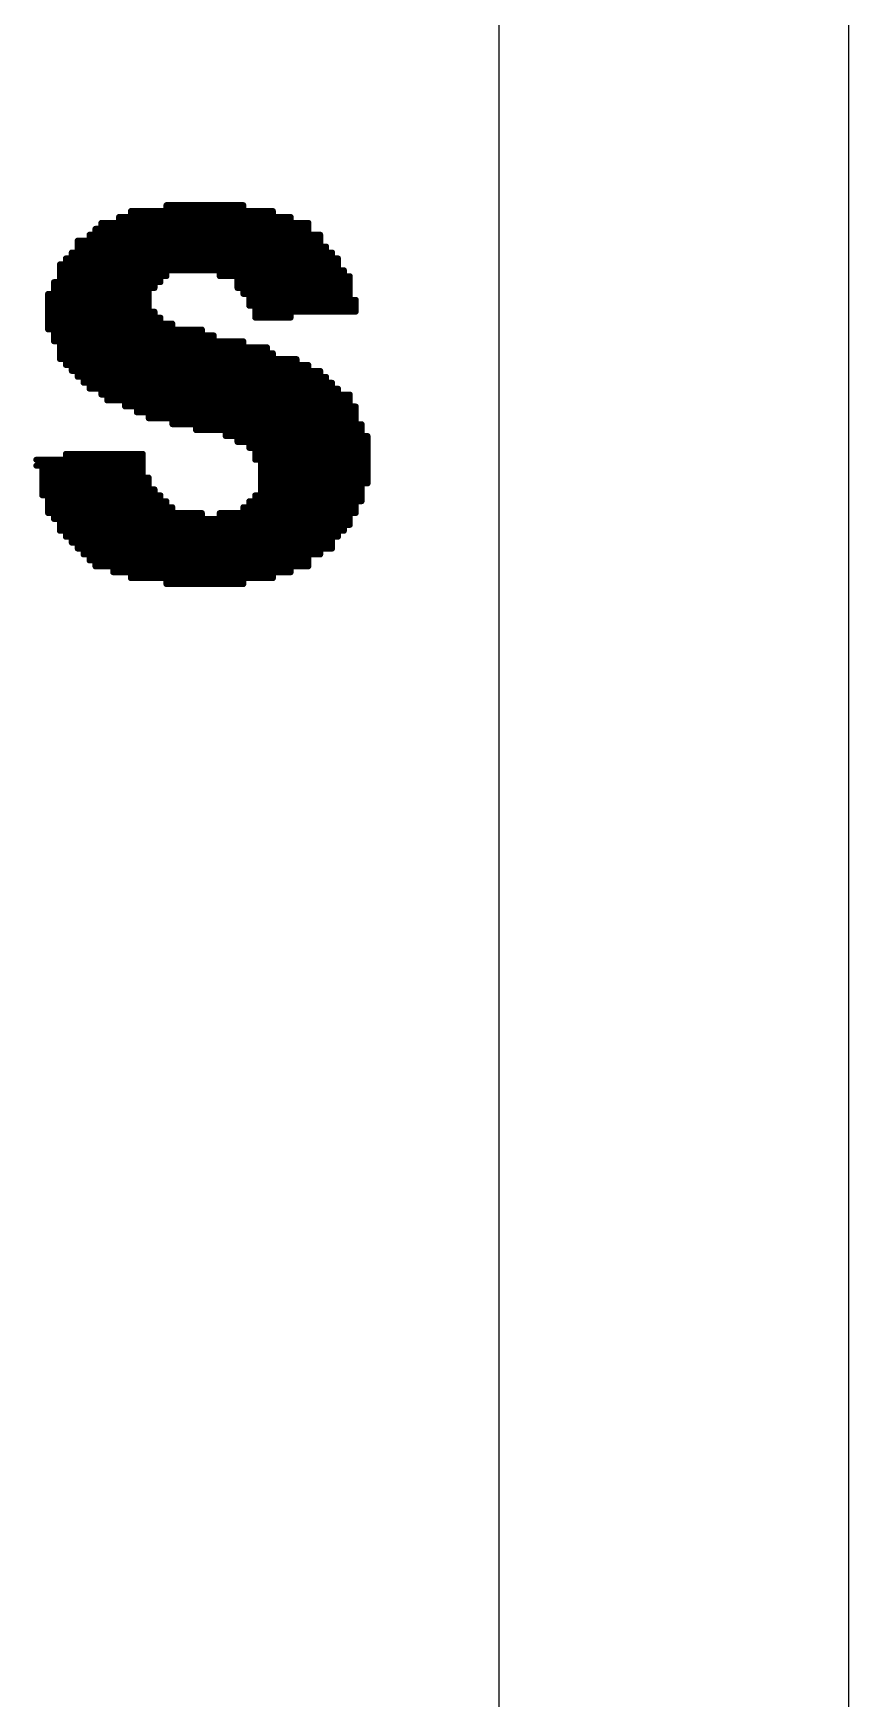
# Model space of a CAD drawing. Header units: millimetres. Extents: x 815.6 to 893.6, y 388.2 to 436.2.
# Drawn here: x 890.14 to 893.64, y 419.69 to 426.83 of the extents above; entities that cross this region are included whole.
import ezdxf

# ---------------------------------------------------------------- set-up
doc = ezdxf.new("R2010")
doc.units = ezdxf.units.MM
doc.layers.add('TOPOVERLAY', color=7, linetype='Continuous')

# ---------------------------------------------------------------- blocks, each defined once
blk = doc.blocks.new('ROSH_8')
at = {"layer": 'TOPOVERLAY', "const_width": 0.0254}
for points in [[(5.4991, 1.6383), (5.8293, 1.6383)], [(5.4991, 1.3335), (5.4991, 1.6383)], [(5.5245, 1.3589), (5.5245, 1.6383)], [(5.5499, 1.3589), (5.5499, 1.6383)], [(5.5753, 1.3589), (5.5753, 1.6383)], [(5.6007, 1.3589), (5.6007, 1.6383)], [(5.6261, 1.3589), (5.6261, 1.6383)], [(5.6515, 1.3589), (5.6515, 1.6383)], [(5.6769, 1.3589), (5.6769, 1.6383)], [(5.7023, 1.3589), (5.7023, 1.6383)], [(5.7277, 1.3335), (5.7277, 1.6383)], [(5.7531, 1.3335), (5.7531, 1.6383)], [(5.7785, 1.3335), (5.7785, 1.6383)], [(5.8039, 1.2827), (5.8039, 1.6383)], [(5.8293, 1.2573), (5.8293, 1.6383)], [(5.2197, 1.5621), (6.1087, 1.5621)], [(5.2197, 0.8255), (5.2197, 1.5621)], [(5.2451, 0.8001), (5.2451, 1.5621)], [(5.2705, 0.8001), (5.2705, 1.5621)], [(5.2959, 1.5875), (6.0325, 1.5875)], [(5.2959, 0.8001), (5.2959, 1.5875)], [(5.3213, 0.7747), (5.3213, 1.5875)], [(5.3467, 1.6129), (5.9563, 1.6129)], [(5.3467, 0.7747), (5.3467, 1.6129)], [(5.3721, 0.7493), (5.3721, 1.6129)], [(5.3975, 0.7493), (5.3975, 1.6129)], [(5.4229, 0.7239), (5.4229, 1.6129)], [(5.4483, 1.2827), (5.4483, 1.6129)], [(5.4737, 1.3081), (5.4737, 1.6129)], [(5.8547, 1.2065), (5.8547, 1.6129)], [(5.8801, 1.1557), (5.8801, 1.6129)], [(5.9055, 1.1557), (5.9055, 1.6129)], [(5.9309, 1.1557), (5.9309, 1.6129)], [(5.9563, 1.1557), (5.9563, 1.6129)], [(5.9817, 1.1557), (5.9817, 1.5875)], [(6.0071, 1.1557), (6.0071, 1.5875)], [(6.0325, 1.1557), (6.0325, 1.5875)], [(6.0579, 1.1811), (6.0579, 1.5621)], [(6.0833, 1.1811), (6.0833, 1.5621)], [(6.1087, 1.1811), (6.1087, 1.5621)], [(5.1689, 1.5113), (6.1595, 1.5113)], [(5.1689, 0.8509), (5.1689, 1.5113)], [(5.1943, 1.5367), (6.1087, 1.5367)], [(5.1943, 0.8509), (5.1943, 1.5367)], [(6.1341, 1.1811), (6.1341, 1.5113)], [(6.1595, 1.1811), (6.1595, 1.5113)], [(5.0927, 1.4351), (6.2103, 1.4351)], [(5.0927, 0.9271), (5.0927, 1.4351)], [(5.1181, 1.4859), (6.1595, 1.4859)], [(5.1181, 0.9017), (5.1181, 1.4859)], [(5.1181, 1.4605), (6.1849, 1.4605)], [(5.1435, 0.8763), (5.1435, 1.4859)], [(6.1849, 1.1811), (6.1849, 1.4605)], [(6.2103, 1.1811), (6.2103, 1.4351)], [(5.0419, 1.3843), (6.2357, 1.3843)], [(5.0419, 0.9779), (5.0419, 1.3843)], [(5.0419, 1.3589), (6.2611, 1.3589)], [(5.0673, 1.4097), (6.2357, 1.4097)], [(5.0673, 0.9525), (5.0673, 1.4097)], [(6.2357, 1.1811), (6.2357, 1.4097)], [(6.2611, 1.1811), (6.2611, 1.3589)], [(5.0165, 1.3081), (5.4737, 1.3081)], [(5.0165, 1.0541), (5.0165, 1.3081)], [(5.0165, 1.2827), (5.4483, 1.2827)], [(5.0419, 1.3335), (5.4991, 1.3335)], [(5.7277, 1.3335), (6.2865, 1.3335)], [(5.8039, 1.3081), (6.2865, 1.3081)], [(5.8039, 1.2827), (6.2865, 1.2827)], [(6.2865, 1.1811), (6.2865, 1.3335)], [(4.9911, 1.2573), (5.4229, 1.2573)], [(4.9911, 1.1049), (4.9911, 1.2573)], [(4.9911, 1.2319), (5.4229, 1.2319)], [(4.9911, 1.2065), (5.4229, 1.2065)], [(5.8293, 1.2573), (6.2865, 1.2573)], [(5.8547, 1.2319), (6.3119, 1.2319)], [(5.8547, 1.2065), (6.3119, 1.2065)], [(6.3119, 1.1811), (6.3119, 1.2319)], [(4.9911, 1.1811), (5.4483, 1.1811)], [(4.9911, 1.1557), (5.4737, 1.1557)], [(4.9911, 1.1303), (5.5245, 1.1303)], [(5.4483, 0.7239), (5.4483, 1.1811)], [(5.4737, 0.7239), (5.4737, 1.1557)], [(5.4991, 0.7239), (5.4991, 1.1303)], [(5.5245, 0.6985), (5.5245, 1.1303)], [(5.8801, 1.1811), (6.3119, 1.1811)], [(5.8801, 1.1557), (6.0325, 1.1557)], [(4.9911, 1.1049), (5.6515, 1.1049)], [(5.0165, 1.0795), (5.7023, 1.0795)], [(5.5499, 0.6985), (5.5499, 1.1049)], [(5.5753, 0.6985), (5.5753, 1.1049)], [(5.6007, 0.6985), (5.6007, 1.1049)], [(5.6261, 0.6731), (5.6261, 1.1049)], [(5.6515, 0.6731), (5.6515, 1.1049)], [(5.6769, 0.6731), (5.6769, 1.0795)], [(5.7023, 0.6731), (5.7023, 1.0795)], [(5.0165, 1.0541), (5.8293, 1.0541)], [(5.0419, 1.0287), (5.9309, 1.0287)], [(5.0419, 1.0033), (5.9563, 1.0033)], [(5.7277, 0.6731), (5.7277, 1.0541)], [(5.7531, 0.6477), (5.7531, 1.0541)], [(5.7785, 0.6477), (5.7785, 1.0541)], [(5.8039, 0.6223), (5.8039, 1.0541)], [(5.8293, 0.6223), (5.8293, 1.0541)], [(5.8547, 0.5969), (5.8547, 1.0287)], [(5.8801, 0.5461), (5.8801, 1.0287)], [(5.9055, 0.0381), (5.9055, 1.0287)], [(5.9309, 0.0381), (5.9309, 1.0287)], [(5.9563, 0.0381), (5.9563, 1.0033)], [(5.0419, 0.9779), (6.0579, 0.9779)], [(5.0673, 0.9525), (6.1087, 0.9525)], [(5.0927, 0.9271), (6.1595, 0.9271)], [(5.9817, 0.0635), (5.9817, 0.9779)], [(6.0071, 0.0635), (6.0071, 0.9779)], [(6.0325, 0.0635), (6.0325, 0.9779)], [(6.0579, 0.0889), (6.0579, 0.9779)], [(6.0833, 0.0889), (6.0833, 0.9525)], [(6.1087, 0.0889), (6.1087, 0.9525)], [(6.1341, 0.1397), (6.1341, 0.9271)], [(6.1595, 0.1397), (6.1595, 0.9271)], [(5.1181, 0.9017), (6.1849, 0.9017)], [(5.1435, 0.8763), (6.2103, 0.8763)], [(5.1689, 0.8509), (6.2357, 0.8509)], [(6.1849, 0.1651), (6.1849, 0.9017)], [(6.2103, 0.1651), (6.2103, 0.8763)], [(6.2357, 0.2159), (6.2357, 0.8509)], [(5.2197, 0.8255), (6.2865, 0.8255)], [(5.2451, 0.8001), (6.2865, 0.8001)], [(5.3213, 0.7747), (6.3119, 0.7747)], [(6.2611, 0.2413), (6.2611, 0.8255)], [(6.2865, 0.2667), (6.2865, 0.8255)], [(6.3119, 0.3175), (6.3119, 0.7747)], [(5.3721, 0.7493), (6.3119, 0.7493)], [(5.4229, 0.7239), (6.3119, 0.7239)], [(5.5245, 0.6985), (6.3373, 0.6985)], [(5.6261, 0.6731), (6.3373, 0.6731)], [(5.7531, 0.6477), (6.3627, 0.6477)], [(6.3373, 0.3683), (6.3373, 0.6985)], [(6.3627, 0.4445), (6.3627, 0.6477)], [(5.0673, 0.5715), (5.3975, 0.5715)], [(5.0673, 0.2159), (5.0673, 0.5715)], [(5.0927, 0.1905), (5.0927, 0.5715)], [(5.1181, 0.1651), (5.1181, 0.5715)], [(5.1435, 0.1397), (5.1435, 0.5715)], [(5.1689, 0.1143), (5.1689, 0.5715)], [(5.1943, 0.0889), (5.1943, 0.5715)], [(5.2197, 0.0889), (5.2197, 0.5715)], [(5.2451, 0.0889), (5.2451, 0.5715)], [(5.2705, 0.0635), (5.2705, 0.5715)], [(5.2959, 0.0635), (5.2959, 0.5715)], [(5.3213, 0.0635), (5.3213, 0.5715)], [(5.3467, 0.0381), (5.3467, 0.5715)], [(5.3721, 0.0381), (5.3721, 0.5715)], [(5.3975, 0.0381), (5.3975, 0.5715)], [(5.8039, 0.6223), (6.3627, 0.6223)], [(5.8547, 0.5969), (6.3627, 0.5969)], [(5.8801, 0.5715), (6.3627, 0.5715)], [(4.9403, 0.5461), (5.3975, 0.5461)], [(4.9403, 0.5207), (5.3975, 0.5207)], [(4.9657, 0.3937), (4.9657, 0.5461)], [(4.9657, 0.4953), (5.3975, 0.4953)], [(4.9911, 0.3175), (4.9911, 0.5461)], [(5.0165, 0.2921), (5.0165, 0.5461)], [(5.0419, 0.2413), (5.0419, 0.5461)], [(5.8801, 0.5461), (6.3627, 0.5461)], [(5.9055, 0.5207), (6.3627, 0.5207)], [(5.9055, 0.4953), (6.3627, 0.4953)], [(4.9657, 0.4699), (5.4229, 0.4699)], [(4.9657, 0.4445), (5.4229, 0.4445)], [(4.9657, 0.4191), (5.4483, 0.4191)], [(5.4229, 0.0381), (5.4229, 0.4699)], [(5.4483, 0.0381), (5.4483, 0.4191)], [(5.9055, 0.4699), (6.3627, 0.4699)], [(5.9055, 0.4445), (6.3627, 0.4445)], [(5.9055, 0.4191), (6.3373, 0.4191)], [(4.9657, 0.3937), (5.4737, 0.3937)], [(4.9911, 0.3683), (5.4991, 0.3683)], [(5.4737, 0.0381), (5.4737, 0.3937)], [(5.4991, 0.0127), (5.4991, 0.3683)], [(5.8547, 0.3683), (6.3373, 0.3683)], [(5.8547, 0.0381), (5.8547, 0.3683)], [(5.8801, 0.3937), (6.3373, 0.3937)], [(5.8801, 0.0381), (5.8801, 0.3937)], [(4.9911, 0.3429), (5.5245, 0.3429)], [(4.9911, 0.3175), (5.6515, 0.3175)], [(5.0165, 0.2921), (6.2865, 0.2921)], [(5.5245, 0.0127), (5.5245, 0.3429)], [(5.5499, 0.0127), (5.5499, 0.3175)], [(5.5753, 0.0127), (5.5753, 0.3175)], [(5.6007, 0.0127), (5.6007, 0.3175)], [(5.6261, 0.0127), (5.6261, 0.3175)], [(5.6515, 0.0127), (5.6515, 0.3175)], [(5.6769, 0.0127), (5.6769, 0.2921)], [(5.7023, 0.0127), (5.7023, 0.2921)], [(5.7277, 0.3175), (6.3119, 0.3175)], [(5.7277, 0.0127), (5.7277, 0.3175)], [(5.7531, 0.0127), (5.7531, 0.3175)], [(5.7785, 0.0127), (5.7785, 0.3175)], [(5.8039, 0.0127), (5.8039, 0.3175)], [(5.8293, 0.3429), (6.3119, 0.3429)], [(5.8293, 0.0127), (5.8293, 0.3429)], [(5.0419, 0.2667), (6.2865, 0.2667)], [(5.0419, 0.2413), (6.2611, 0.2413)], [(5.0673, 0.2159), (6.2357, 0.2159)], [(5.0927, 0.1905), (6.2103, 0.1905)], [(5.1181, 0.1651), (6.2103, 0.1651)], [(5.1435, 0.1397), (6.1595, 0.1397)], [(5.1689, 0.1143), (6.1087, 0.1143)], [(5.1943, 0.0889), (6.1087, 0.0889)], [(5.2705, 0.0635), (6.0325, 0.0635)], [(5.3467, 0.0381), (5.9563, 0.0381)], [(5.4991, 0.0127), (5.8293, 0.0127)]]:
    blk.add_lwpolyline(points, dxfattribs=at)
at = {"layer": 'TOPOVERLAY', "const_width": 0.0127}
for points in [[(5.49275, 1.6383, 1), (5.50545, 1.6383, 1)], [(5.49275, 1.6383, 1), (5.50545, 1.6383, 1)], [(5.51815, 1.6383, 1), (5.53085, 1.6383, 1)], [(5.54355, 1.6383, 1), (5.55625, 1.6383, 1)], [(5.56895, 1.6383, 1), (5.58165, 1.6383, 1)], [(5.59435, 1.6383, 1), (5.60705, 1.6383, 1)], [(5.61975, 1.6383, 1), (5.63245, 1.6383, 1)], [(5.64515, 1.6383, 1), (5.65785, 1.6383, 1)], [(5.67055, 1.6383, 1), (5.68325, 1.6383, 1)], [(5.69595, 1.6383, 1), (5.70865, 1.6383, 1)], [(5.72135, 1.6383, 1), (5.73405, 1.6383, 1)], [(5.74675, 1.6383, 1), (5.75945, 1.6383, 1)], [(5.77215, 1.6383, 1), (5.78485, 1.6383, 1)], [(5.79755, 1.6383, 1), (5.81025, 1.6383, 1)], [(5.82295, 1.6383, 1), (5.83565, 1.6383, 1)], [(5.82295, 1.6383, 1), (5.83565, 1.6383, 1)], [(5.21335, 1.5621, 1), (5.22605, 1.5621, 1)], [(5.21335, 1.5621, 1), (5.22605, 1.5621, 1)], [(5.23875, 1.5621, 1), (5.25145, 1.5621, 1)], [(5.26415, 1.5621, 1), (5.27685, 1.5621, 1)], [(5.28955, 1.5875, 1), (5.30225, 1.5875, 1)], [(5.28955, 1.5875, 1), (5.30225, 1.5875, 1)], [(5.31495, 1.5875, 1), (5.32765, 1.5875, 1)], [(5.34035, 1.6129, 1), (5.35305, 1.6129, 1)], [(5.34035, 1.6129, 1), (5.35305, 1.6129, 1)], [(5.36575, 1.6129, 1), (5.37845, 1.6129, 1)], [(5.39115, 1.6129, 1), (5.40385, 1.6129, 1)], [(5.41655, 1.6129, 1), (5.42925, 1.6129, 1)], [(5.44195, 1.6129, 1), (5.45465, 1.6129, 1)], [(5.46735, 1.6129, 1), (5.48005, 1.6129, 1)], [(5.84835, 1.6129, 1), (5.86105, 1.6129, 1)], [(5.87375, 1.6129, 1), (5.88645, 1.6129, 1)], [(5.89915, 1.6129, 1), (5.91185, 1.6129, 1)], [(5.92455, 1.6129, 1), (5.93725, 1.6129, 1)], [(5.94995, 1.6129, 1), (5.96265, 1.6129, 1)], [(5.94995, 1.6129, 1), (5.96265, 1.6129, 1)], [(5.97535, 1.5875, 1), (5.98805, 1.5875, 1)], [(6.00075, 1.5875, 1), (6.01345, 1.5875, 1)], [(6.02615, 1.5875, 1), (6.03885, 1.5875, 1)], [(6.02615, 1.5875, 1), (6.03885, 1.5875, 1)], [(6.05155, 1.5621, 1), (6.06425, 1.5621, 1)], [(6.07695, 1.5621, 1), (6.08965, 1.5621, 1)], [(6.10235, 1.5621, 1), (6.11505, 1.5621, 1)], [(6.10235, 1.5621, 1), (6.11505, 1.5621, 1)], [(5.16255, 1.5113, 1), (5.17525, 1.5113, 1)], [(5.16255, 1.5113, 1), (5.17525, 1.5113, 1)], [(5.18795, 1.5367, 1), (5.20065, 1.5367, 1)], [(5.18795, 1.5367, 1), (5.20065, 1.5367, 1)], [(6.10235, 1.5367, 1), (6.11505, 1.5367, 1)], [(6.12775, 1.5113, 1), (6.14045, 1.5113, 1)], [(6.15315, 1.5113, 1), (6.16585, 1.5113, 1)], [(6.15315, 1.5113, 1), (6.16585, 1.5113, 1)], [(5.08635, 1.4351, 1), (5.09905, 1.4351, 1)], [(5.08635, 1.4351, 1), (5.09905, 1.4351, 1)], [(5.11175, 1.4859, 1), (5.12445, 1.4859, 1)], [(5.11175, 1.4859, 1), (5.12445, 1.4859, 1)], [(5.11175, 1.4605, 1), (5.12445, 1.4605, 1)], [(5.13715, 1.4859, 1), (5.14985, 1.4859, 1)], [(6.15315, 1.4859, 1), (6.16585, 1.4859, 1)], [(6.17855, 1.4605, 1), (6.19125, 1.4605, 1)], [(6.17855, 1.4605, 1), (6.19125, 1.4605, 1)], [(6.20395, 1.4351, 1), (6.21665, 1.4351, 1)], [(6.20395, 1.4351, 1), (6.21665, 1.4351, 1)], [(5.03555, 1.3843, 1), (5.04825, 1.3843, 1)], [(5.03555, 1.3843, 1), (5.04825, 1.3843, 1)], [(5.03555, 1.3589, 1), (5.04825, 1.3589, 1)], [(5.06095, 1.4097, 1), (5.07365, 1.4097, 1)], [(5.06095, 1.4097, 1), (5.07365, 1.4097, 1)], [(5.51815, 1.3589, 1), (5.53085, 1.3589, 1)], [(5.54355, 1.3589, 1), (5.55625, 1.3589, 1)], [(5.56895, 1.3589, 1), (5.58165, 1.3589, 1)], [(5.59435, 1.3589, 1), (5.60705, 1.3589, 1)], [(5.61975, 1.3589, 1), (5.63245, 1.3589, 1)], [(5.64515, 1.3589, 1), (5.65785, 1.3589, 1)], [(5.67055, 1.3589, 1), (5.68325, 1.3589, 1)], [(5.69595, 1.3589, 1), (5.70865, 1.3589, 1)], [(6.22935, 1.4097, 1), (6.24205, 1.4097, 1)], [(6.22935, 1.4097, 1), (6.24205, 1.4097, 1)], [(6.22935, 1.3843, 1), (6.24205, 1.3843, 1)], [(6.25475, 1.3589, 1), (6.26745, 1.3589, 1)], [(6.25475, 1.3589, 1), (6.26745, 1.3589, 1)], [(5.01015, 1.3081, 1), (5.02285, 1.3081, 1)], [(5.01015, 1.3081, 1), (5.02285, 1.3081, 1)], [(5.01015, 1.2827, 1), (5.02285, 1.2827, 1)], [(5.03555, 1.3335, 1), (5.04825, 1.3335, 1)], [(5.44195, 1.2827, 1), (5.45465, 1.2827, 1)], [(5.44195, 1.2827, 1), (5.45465, 1.2827, 1)], [(5.46735, 1.3081, 1), (5.48005, 1.3081, 1)], [(5.46735, 1.3081, 1), (5.48005, 1.3081, 1)], [(5.49275, 1.3335, 1), (5.50545, 1.3335, 1)], [(5.49275, 1.3335, 1), (5.50545, 1.3335, 1)], [(5.72135, 1.3335, 1), (5.73405, 1.3335, 1)], [(5.72135, 1.3335, 1), (5.73405, 1.3335, 1)], [(5.74675, 1.3335, 1), (5.75945, 1.3335, 1)], [(5.77215, 1.3335, 1), (5.78485, 1.3335, 1)], [(5.79755, 1.3081, 1), (5.81025, 1.3081, 1)], [(5.79755, 1.2827, 1), (5.81025, 1.2827, 1)], [(5.79755, 1.2827, 1), (5.81025, 1.2827, 1)], [(6.28015, 1.3335, 1), (6.29285, 1.3335, 1)], [(6.28015, 1.3335, 1), (6.29285, 1.3335, 1)], [(6.28015, 1.3081, 1), (6.29285, 1.3081, 1)], [(6.28015, 1.2827, 1), (6.29285, 1.2827, 1)], [(4.98475, 1.2573, 1), (4.99745, 1.2573, 1)], [(4.98475, 1.2573, 1), (4.99745, 1.2573, 1)], [(4.98475, 1.2319, 1), (4.99745, 1.2319, 1)], [(4.98475, 1.2065, 1), (4.99745, 1.2065, 1)], [(5.41655, 1.2573, 1), (5.42925, 1.2573, 1)], [(5.41655, 1.2319, 1), (5.42925, 1.2319, 1)], [(5.41655, 1.2065, 1), (5.42925, 1.2065, 1)], [(5.82295, 1.2573, 1), (5.83565, 1.2573, 1)], [(5.82295, 1.2573, 1), (5.83565, 1.2573, 1)], [(5.84835, 1.2319, 1), (5.86105, 1.2319, 1)], [(5.84835, 1.2065, 1), (5.86105, 1.2065, 1)], [(5.84835, 1.2065, 1), (5.86105, 1.2065, 1)], [(6.28015, 1.2573, 1), (6.29285, 1.2573, 1)], [(6.30555, 1.2319, 1), (6.31825, 1.2319, 1)], [(6.30555, 1.2319, 1), (6.31825, 1.2319, 1)], [(6.30555, 1.2065, 1), (6.31825, 1.2065, 1)], [(4.98475, 1.1811, 1), (4.99745, 1.1811, 1)], [(4.98475, 1.1557, 1), (4.99745, 1.1557, 1)], [(4.98475, 1.1303, 1), (4.99745, 1.1303, 1)], [(5.44195, 1.1811, 1), (5.45465, 1.1811, 1)], [(5.44195, 1.1811, 1), (5.45465, 1.1811, 1)], [(5.46735, 1.1557, 1), (5.48005, 1.1557, 1)], [(5.46735, 1.1557, 1), (5.48005, 1.1557, 1)], [(5.49275, 1.1303, 1), (5.50545, 1.1303, 1)], [(5.51815, 1.1303, 1), (5.53085, 1.1303, 1)], [(5.51815, 1.1303, 1), (5.53085, 1.1303, 1)], [(5.87375, 1.1811, 1), (5.88645, 1.1811, 1)], [(5.87375, 1.1557, 1), (5.88645, 1.1557, 1)], [(5.87375, 1.1557, 1), (5.88645, 1.1557, 1)], [(5.89915, 1.1557, 1), (5.91185, 1.1557, 1)], [(5.92455, 1.1557, 1), (5.93725, 1.1557, 1)], [(5.94995, 1.1557, 1), (5.96265, 1.1557, 1)], [(5.97535, 1.1557, 1), (5.98805, 1.1557, 1)], [(6.00075, 1.1557, 1), (6.01345, 1.1557, 1)], [(6.02615, 1.1557, 1), (6.03885, 1.1557, 1)], [(6.02615, 1.1557, 1), (6.03885, 1.1557, 1)], [(6.05155, 1.1811, 1), (6.06425, 1.1811, 1)], [(6.07695, 1.1811, 1), (6.08965, 1.1811, 1)], [(6.10235, 1.1811, 1), (6.11505, 1.1811, 1)], [(6.12775, 1.1811, 1), (6.14045, 1.1811, 1)], [(6.15315, 1.1811, 1), (6.16585, 1.1811, 1)], [(6.17855, 1.1811, 1), (6.19125, 1.1811, 1)], [(6.20395, 1.1811, 1), (6.21665, 1.1811, 1)], [(6.22935, 1.1811, 1), (6.24205, 1.1811, 1)], [(6.25475, 1.1811, 1), (6.26745, 1.1811, 1)], [(6.28015, 1.1811, 1), (6.29285, 1.1811, 1)], [(6.30555, 1.1811, 1), (6.31825, 1.1811, 1)], [(6.30555, 1.1811, 1), (6.31825, 1.1811, 1)], [(4.98475, 1.1049, 1), (4.99745, 1.1049, 1)], [(4.98475, 1.1049, 1), (4.99745, 1.1049, 1)], [(5.01015, 1.0795, 1), (5.02285, 1.0795, 1)], [(5.54355, 1.1049, 1), (5.55625, 1.1049, 1)], [(5.56895, 1.1049, 1), (5.58165, 1.1049, 1)], [(5.59435, 1.1049, 1), (5.60705, 1.1049, 1)], [(5.61975, 1.1049, 1), (5.63245, 1.1049, 1)], [(5.64515, 1.1049, 1), (5.65785, 1.1049, 1)], [(5.64515, 1.1049, 1), (5.65785, 1.1049, 1)], [(5.67055, 1.0795, 1), (5.68325, 1.0795, 1)], [(5.69595, 1.0795, 1), (5.70865, 1.0795, 1)], [(5.69595, 1.0795, 1), (5.70865, 1.0795, 1)], [(5.01015, 1.0541, 1), (5.02285, 1.0541, 1)], [(5.01015, 1.0541, 1), (5.02285, 1.0541, 1)], [(5.03555, 1.0287, 1), (5.04825, 1.0287, 1)], [(5.03555, 1.0033, 1), (5.04825, 1.0033, 1)], [(5.72135, 1.0541, 1), (5.73405, 1.0541, 1)], [(5.74675, 1.0541, 1), (5.75945, 1.0541, 1)], [(5.77215, 1.0541, 1), (5.78485, 1.0541, 1)], [(5.79755, 1.0541, 1), (5.81025, 1.0541, 1)], [(5.82295, 1.0541, 1), (5.83565, 1.0541, 1)], [(5.82295, 1.0541, 1), (5.83565, 1.0541, 1)], [(5.84835, 1.0287, 1), (5.86105, 1.0287, 1)], [(5.87375, 1.0287, 1), (5.88645, 1.0287, 1)], [(5.89915, 1.0287, 1), (5.91185, 1.0287, 1)], [(5.92455, 1.0287, 1), (5.93725, 1.0287, 1)], [(5.92455, 1.0287, 1), (5.93725, 1.0287, 1)], [(5.94995, 1.0033, 1), (5.96265, 1.0033, 1)], [(5.94995, 1.0033, 1), (5.96265, 1.0033, 1)], [(5.03555, 0.9779, 1), (5.04825, 0.9779, 1)], [(5.03555, 0.9779, 1), (5.04825, 0.9779, 1)], [(5.06095, 0.9525, 1), (5.07365, 0.9525, 1)], [(5.06095, 0.9525, 1), (5.07365, 0.9525, 1)], [(5.08635, 0.9271, 1), (5.09905, 0.9271, 1)], [(5.08635, 0.9271, 1), (5.09905, 0.9271, 1)], [(5.97535, 0.9779, 1), (5.98805, 0.9779, 1)], [(6.00075, 0.9779, 1), (6.01345, 0.9779, 1)], [(6.02615, 0.9779, 1), (6.03885, 0.9779, 1)], [(6.05155, 0.9779, 1), (6.06425, 0.9779, 1)], [(6.05155, 0.9779, 1), (6.06425, 0.9779, 1)], [(6.07695, 0.9525, 1), (6.08965, 0.9525, 1)], [(6.10235, 0.9525, 1), (6.11505, 0.9525, 1)], [(6.10235, 0.9525, 1), (6.11505, 0.9525, 1)], [(6.12775, 0.9271, 1), (6.14045, 0.9271, 1)], [(6.15315, 0.9271, 1), (6.16585, 0.9271, 1)], [(6.15315, 0.9271, 1), (6.16585, 0.9271, 1)], [(5.11175, 0.9017, 1), (5.12445, 0.9017, 1)], [(5.11175, 0.9017, 1), (5.12445, 0.9017, 1)], [(5.13715, 0.8763, 1), (5.14985, 0.8763, 1)], [(5.13715, 0.8763, 1), (5.14985, 0.8763, 1)], [(5.16255, 0.8509, 1), (5.17525, 0.8509, 1)], [(5.16255, 0.8509, 1), (5.17525, 0.8509, 1)], [(5.18795, 0.8509, 1), (5.20065, 0.8509, 1)], [(6.17855, 0.9017, 1), (6.19125, 0.9017, 1)], [(6.17855, 0.9017, 1), (6.19125, 0.9017, 1)], [(6.20395, 0.8763, 1), (6.21665, 0.8763, 1)], [(6.20395, 0.8763, 1), (6.21665, 0.8763, 1)], [(6.22935, 0.8509, 1), (6.24205, 0.8509, 1)], [(6.22935, 0.8509, 1), (6.24205, 0.8509, 1)], [(5.21335, 0.8255, 1), (5.22605, 0.8255, 1)], [(5.21335, 0.8255, 1), (5.22605, 0.8255, 1)], [(5.23875, 0.8001, 1), (5.25145, 0.8001, 1)], [(5.23875, 0.8001, 1), (5.25145, 0.8001, 1)], [(5.26415, 0.8001, 1), (5.27685, 0.8001, 1)], [(5.28955, 0.8001, 1), (5.30225, 0.8001, 1)], [(5.31495, 0.7747, 1), (5.32765, 0.7747, 1)], [(5.31495, 0.7747, 1), (5.32765, 0.7747, 1)], [(5.34035, 0.7747, 1), (5.35305, 0.7747, 1)], [(6.25475, 0.8255, 1), (6.26745, 0.8255, 1)], [(6.28015, 0.8255, 1), (6.29285, 0.8255, 1)], [(6.28015, 0.8255, 1), (6.29285, 0.8255, 1)], [(6.28015, 0.8001, 1), (6.29285, 0.8001, 1)], [(6.30555, 0.7747, 1), (6.31825, 0.7747, 1)], [(6.30555, 0.7747, 1), (6.31825, 0.7747, 1)], [(5.36575, 0.7493, 1), (5.37845, 0.7493, 1)], [(5.36575, 0.7493, 1), (5.37845, 0.7493, 1)], [(5.39115, 0.7493, 1), (5.40385, 0.7493, 1)], [(5.41655, 0.7239, 1), (5.42925, 0.7239, 1)], [(5.41655, 0.7239, 1), (5.42925, 0.7239, 1)], [(5.44195, 0.7239, 1), (5.45465, 0.7239, 1)], [(5.46735, 0.7239, 1), (5.48005, 0.7239, 1)], [(5.49275, 0.7239, 1), (5.50545, 0.7239, 1)], [(6.30555, 0.7493, 1), (6.31825, 0.7493, 1)], [(6.30555, 0.7239, 1), (6.31825, 0.7239, 1)], [(5.51815, 0.6985, 1), (5.53085, 0.6985, 1)], [(5.51815, 0.6985, 1), (5.53085, 0.6985, 1)], [(5.54355, 0.6985, 1), (5.55625, 0.6985, 1)], [(5.56895, 0.6985, 1), (5.58165, 0.6985, 1)], [(5.59435, 0.6985, 1), (5.60705, 0.6985, 1)], [(5.61975, 0.6731, 1), (5.63245, 0.6731, 1)], [(5.61975, 0.6731, 1), (5.63245, 0.6731, 1)], [(5.64515, 0.6731, 1), (5.65785, 0.6731, 1)], [(5.67055, 0.6731, 1), (5.68325, 0.6731, 1)], [(5.69595, 0.6731, 1), (5.70865, 0.6731, 1)], [(5.72135, 0.6731, 1), (5.73405, 0.6731, 1)], [(5.74675, 0.6477, 1), (5.75945, 0.6477, 1)], [(5.74675, 0.6477, 1), (5.75945, 0.6477, 1)], [(5.77215, 0.6477, 1), (5.78485, 0.6477, 1)], [(6.33095, 0.6985, 1), (6.34365, 0.6985, 1)], [(6.33095, 0.6985, 1), (6.34365, 0.6985, 1)], [(6.33095, 0.6731, 1), (6.34365, 0.6731, 1)], [(6.35635, 0.6477, 1), (6.36905, 0.6477, 1)], [(6.35635, 0.6477, 1), (6.36905, 0.6477, 1)], [(5.06095, 0.5715, 1), (5.07365, 0.5715, 1)], [(5.06095, 0.5715, 1), (5.07365, 0.5715, 1)], [(5.08635, 0.5715, 1), (5.09905, 0.5715, 1)], [(5.11175, 0.5715, 1), (5.12445, 0.5715, 1)], [(5.13715, 0.5715, 1), (5.14985, 0.5715, 1)], [(5.16255, 0.5715, 1), (5.17525, 0.5715, 1)], [(5.18795, 0.5715, 1), (5.20065, 0.5715, 1)], [(5.21335, 0.5715, 1), (5.22605, 0.5715, 1)], [(5.23875, 0.5715, 1), (5.25145, 0.5715, 1)], [(5.26415, 0.5715, 1), (5.27685, 0.5715, 1)], [(5.28955, 0.5715, 1), (5.30225, 0.5715, 1)], [(5.31495, 0.5715, 1), (5.32765, 0.5715, 1)], [(5.34035, 0.5715, 1), (5.35305, 0.5715, 1)], [(5.36575, 0.5715, 1), (5.37845, 0.5715, 1)], [(5.39115, 0.5715, 1), (5.40385, 0.5715, 1)], [(5.39115, 0.5715, 1), (5.40385, 0.5715, 1)], [(5.79755, 0.6223, 1), (5.81025, 0.6223, 1)], [(5.79755, 0.6223, 1), (5.81025, 0.6223, 1)], [(5.82295, 0.6223, 1), (5.83565, 0.6223, 1)], [(5.84835, 0.5969, 1), (5.86105, 0.5969, 1)], [(5.84835, 0.5969, 1), (5.86105, 0.5969, 1)], [(5.87375, 0.5715, 1), (5.88645, 0.5715, 1)], [(6.35635, 0.6223, 1), (6.36905, 0.6223, 1)], [(6.35635, 0.5969, 1), (6.36905, 0.5969, 1)], [(6.35635, 0.5715, 1), (6.36905, 0.5715, 1)], [(4.93395, 0.5461, 1), (4.94665, 0.5461, 1)], [(4.93395, 0.5207, 1), (4.94665, 0.5207, 1)], [(4.95935, 0.5461, 1), (4.97205, 0.5461, 1)], [(4.95935, 0.4953, 1), (4.97205, 0.4953, 1)], [(4.98475, 0.5461, 1), (4.99745, 0.5461, 1)], [(5.01015, 0.5461, 1), (5.02285, 0.5461, 1)], [(5.03555, 0.5461, 1), (5.04825, 0.5461, 1)], [(5.39115, 0.5461, 1), (5.40385, 0.5461, 1)], [(5.39115, 0.5207, 1), (5.40385, 0.5207, 1)], [(5.39115, 0.4953, 1), (5.40385, 0.4953, 1)], [(5.87375, 0.5461, 1), (5.88645, 0.5461, 1)], [(5.87375, 0.5461, 1), (5.88645, 0.5461, 1)], [(5.89915, 0.5207, 1), (5.91185, 0.5207, 1)], [(5.89915, 0.4953, 1), (5.91185, 0.4953, 1)], [(6.35635, 0.5461, 1), (6.36905, 0.5461, 1)], [(6.35635, 0.5207, 1), (6.36905, 0.5207, 1)], [(6.35635, 0.4953, 1), (6.36905, 0.4953, 1)], [(4.95935, 0.4699, 1), (4.97205, 0.4699, 1)], [(4.95935, 0.4445, 1), (4.97205, 0.4445, 1)], [(4.95935, 0.4191, 1), (4.97205, 0.4191, 1)], [(5.41655, 0.4699, 1), (5.42925, 0.4699, 1)], [(5.41655, 0.4699, 1), (5.42925, 0.4699, 1)], [(5.41655, 0.4445, 1), (5.42925, 0.4445, 1)], [(5.44195, 0.4191, 1), (5.45465, 0.4191, 1)], [(5.44195, 0.4191, 1), (5.45465, 0.4191, 1)], [(5.89915, 0.4699, 1), (5.91185, 0.4699, 1)], [(5.89915, 0.4445, 1), (5.91185, 0.4445, 1)], [(5.89915, 0.4191, 1), (5.91185, 0.4191, 1)], [(6.33095, 0.4191, 1), (6.34365, 0.4191, 1)], [(6.35635, 0.4699, 1), (6.36905, 0.4699, 1)], [(6.35635, 0.4445, 1), (6.36905, 0.4445, 1)], [(6.35635, 0.4445, 1), (6.36905, 0.4445, 1)], [(4.95935, 0.3937, 1), (4.97205, 0.3937, 1)], [(4.95935, 0.3937, 1), (4.97205, 0.3937, 1)], [(4.98475, 0.3683, 1), (4.99745, 0.3683, 1)], [(5.46735, 0.3937, 1), (5.48005, 0.3937, 1)], [(5.46735, 0.3937, 1), (5.48005, 0.3937, 1)], [(5.49275, 0.3683, 1), (5.50545, 0.3683, 1)], [(5.49275, 0.3683, 1), (5.50545, 0.3683, 1)], [(5.84835, 0.3683, 1), (5.86105, 0.3683, 1)], [(5.84835, 0.3683, 1), (5.86105, 0.3683, 1)], [(5.87375, 0.3937, 1), (5.88645, 0.3937, 1)], [(5.87375, 0.3937, 1), (5.88645, 0.3937, 1)], [(6.33095, 0.3937, 1), (6.34365, 0.3937, 1)], [(6.33095, 0.3683, 1), (6.34365, 0.3683, 1)], [(6.33095, 0.3683, 1), (6.34365, 0.3683, 1)], [(4.98475, 0.3429, 1), (4.99745, 0.3429, 1)], [(4.98475, 0.3175, 1), (4.99745, 0.3175, 1)], [(4.98475, 0.3175, 1), (4.99745, 0.3175, 1)], [(5.01015, 0.2921, 1), (5.02285, 0.2921, 1)], [(5.01015, 0.2921, 1), (5.02285, 0.2921, 1)], [(5.51815, 0.3429, 1), (5.53085, 0.3429, 1)], [(5.51815, 0.3429, 1), (5.53085, 0.3429, 1)], [(5.54355, 0.3175, 1), (5.55625, 0.3175, 1)], [(5.56895, 0.3175, 1), (5.58165, 0.3175, 1)], [(5.59435, 0.3175, 1), (5.60705, 0.3175, 1)], [(5.61975, 0.3175, 1), (5.63245, 0.3175, 1)], [(5.64515, 0.3175, 1), (5.65785, 0.3175, 1)], [(5.64515, 0.3175, 1), (5.65785, 0.3175, 1)], [(5.67055, 0.2921, 1), (5.68325, 0.2921, 1)], [(5.69595, 0.2921, 1), (5.70865, 0.2921, 1)], [(5.72135, 0.3175, 1), (5.73405, 0.3175, 1)], [(5.72135, 0.3175, 1), (5.73405, 0.3175, 1)], [(5.74675, 0.3175, 1), (5.75945, 0.3175, 1)], [(5.77215, 0.3175, 1), (5.78485, 0.3175, 1)], [(5.79755, 0.3175, 1), (5.81025, 0.3175, 1)], [(5.82295, 0.3429, 1), (5.83565, 0.3429, 1)], [(5.82295, 0.3429, 1), (5.83565, 0.3429, 1)], [(6.28015, 0.2921, 1), (6.29285, 0.2921, 1)], [(6.30555, 0.3429, 1), (6.31825, 0.3429, 1)], [(6.30555, 0.3175, 1), (6.31825, 0.3175, 1)], [(6.30555, 0.3175, 1), (6.31825, 0.3175, 1)], [(5.03555, 0.2667, 1), (5.04825, 0.2667, 1)], [(5.03555, 0.2413, 1), (5.04825, 0.2413, 1)], [(5.03555, 0.2413, 1), (5.04825, 0.2413, 1)], [(5.06095, 0.2159, 1), (5.07365, 0.2159, 1)], [(5.06095, 0.2159, 1), (5.07365, 0.2159, 1)], [(6.22935, 0.2159, 1), (6.24205, 0.2159, 1)], [(6.22935, 0.2159, 1), (6.24205, 0.2159, 1)], [(6.25475, 0.2413, 1), (6.26745, 0.2413, 1)], [(6.25475, 0.2413, 1), (6.26745, 0.2413, 1)], [(6.28015, 0.2667, 1), (6.29285, 0.2667, 1)], [(6.28015, 0.2667, 1), (6.29285, 0.2667, 1)], [(5.08635, 0.1905, 1), (5.09905, 0.1905, 1)], [(5.08635, 0.1905, 1), (5.09905, 0.1905, 1)], [(5.11175, 0.1651, 1), (5.12445, 0.1651, 1)], [(5.11175, 0.1651, 1), (5.12445, 0.1651, 1)], [(5.13715, 0.1397, 1), (5.14985, 0.1397, 1)], [(5.13715, 0.1397, 1), (5.14985, 0.1397, 1)], [(6.12775, 0.1397, 1), (6.14045, 0.1397, 1)], [(6.15315, 0.1397, 1), (6.16585, 0.1397, 1)], [(6.15315, 0.1397, 1), (6.16585, 0.1397, 1)], [(6.17855, 0.1651, 1), (6.19125, 0.1651, 1)], [(6.20395, 0.1905, 1), (6.21665, 0.1905, 1)], [(6.20395, 0.1651, 1), (6.21665, 0.1651, 1)], [(6.20395, 0.1651, 1), (6.21665, 0.1651, 1)], [(5.16255, 0.1143, 1), (5.17525, 0.1143, 1)], [(5.16255, 0.1143, 1), (5.17525, 0.1143, 1)], [(5.18795, 0.0889, 1), (5.20065, 0.0889, 1)], [(5.18795, 0.0889, 1), (5.20065, 0.0889, 1)], [(5.21335, 0.0889, 1), (5.22605, 0.0889, 1)], [(5.23875, 0.0889, 1), (5.25145, 0.0889, 1)], [(5.26415, 0.0635, 1), (5.27685, 0.0635, 1)], [(5.26415, 0.0635, 1), (5.27685, 0.0635, 1)], [(5.28955, 0.0635, 1), (5.30225, 0.0635, 1)], [(5.31495, 0.0635, 1), (5.32765, 0.0635, 1)], [(5.97535, 0.0635, 1), (5.98805, 0.0635, 1)], [(6.00075, 0.0635, 1), (6.01345, 0.0635, 1)], [(6.02615, 0.0635, 1), (6.03885, 0.0635, 1)], [(6.02615, 0.0635, 1), (6.03885, 0.0635, 1)], [(6.05155, 0.0889, 1), (6.06425, 0.0889, 1)], [(6.07695, 0.0889, 1), (6.08965, 0.0889, 1)], [(6.10235, 0.1143, 1), (6.11505, 0.1143, 1)], [(6.10235, 0.0889, 1), (6.11505, 0.0889, 1)], [(6.10235, 0.0889, 1), (6.11505, 0.0889, 1)], [(5.34035, 0.0381, 1), (5.35305, 0.0381, 1)], [(5.34035, 0.0381, 1), (5.35305, 0.0381, 1)], [(5.36575, 0.0381, 1), (5.37845, 0.0381, 1)], [(5.39115, 0.0381, 1), (5.40385, 0.0381, 1)], [(5.41655, 0.0381, 1), (5.42925, 0.0381, 1)], [(5.44195, 0.0381, 1), (5.45465, 0.0381, 1)], [(5.46735, 0.0381, 1), (5.48005, 0.0381, 1)], [(5.49275, 0.0127, 1), (5.50545, 0.0127, 1)], [(5.49275, 0.0127, 1), (5.50545, 0.0127, 1)], [(5.51815, 0.0127, 1), (5.53085, 0.0127, 1)], [(5.54355, 0.0127, 1), (5.55625, 0.0127, 1)], [(5.56895, 0.0127, 1), (5.58165, 0.0127, 1)], [(5.59435, 0.0127, 1), (5.60705, 0.0127, 1)], [(5.61975, 0.0127, 1), (5.63245, 0.0127, 1)], [(5.64515, 0.0127, 1), (5.65785, 0.0127, 1)], [(5.67055, 0.0127, 1), (5.68325, 0.0127, 1)], [(5.69595, 0.0127, 1), (5.70865, 0.0127, 1)], [(5.72135, 0.0127, 1), (5.73405, 0.0127, 1)], [(5.74675, 0.0127, 1), (5.75945, 0.0127, 1)], [(5.77215, 0.0127, 1), (5.78485, 0.0127, 1)], [(5.79755, 0.0127, 1), (5.81025, 0.0127, 1)], [(5.82295, 0.0127, 1), (5.83565, 0.0127, 1)], [(5.82295, 0.0127, 1), (5.83565, 0.0127, 1)], [(5.84835, 0.0381, 1), (5.86105, 0.0381, 1)], [(5.87375, 0.0381, 1), (5.88645, 0.0381, 1)], [(5.89915, 0.0381, 1), (5.91185, 0.0381, 1)], [(5.92455, 0.0381, 1), (5.93725, 0.0381, 1)], [(5.94995, 0.0381, 1), (5.96265, 0.0381, 1)], [(5.94995, 0.0381, 1), (5.96265, 0.0381, 1)]]:
    blk.add_lwpolyline(points, format="xyb", close=True, dxfattribs=at)

msp = doc.modelspace()

# ---------------------------------------------------------------- linework, layer by layer
at = {"linetype": 'Continuous'}
for p, q in [((893.6411, 388.1744), (893.6411, 436.1744)), ((892.1411, 391.6744), (892.1411, 432.6744))]:
    msp.add_line(p, q, dxfattribs=at)

# ---------------------------------------------------------------- block references
msp.add_blockref('ROSH_8', (885.2131, 424.4564))

doc.saveas('drawing.dxf')
